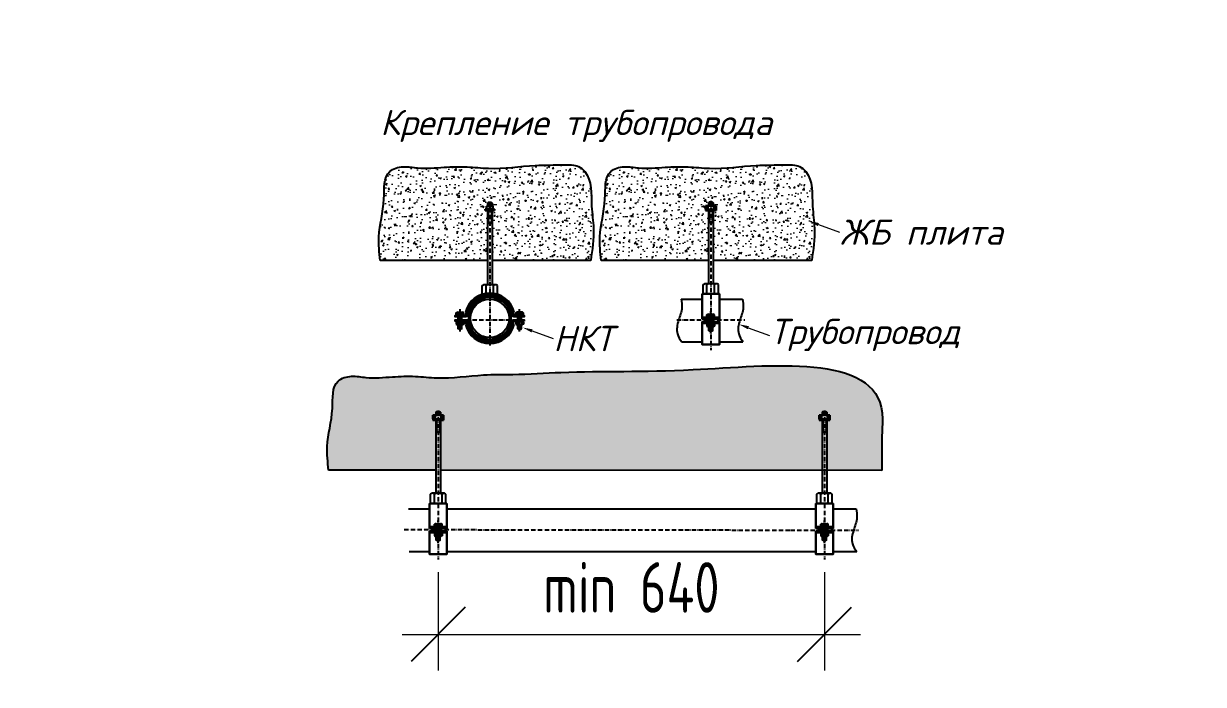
# Model space of a CAD drawing. Header units: millimetres. Extents: x -26895 to 107134, y 1241 to 21401.
# Drawn here: x 70595 to 73860, y 4230 to 6059 of the extents above; entities that cross this region are included whole.
import ezdxf
from ezdxf import colors
from ezdxf.entities.mleader import LeaderData, LeaderLine
from ezdxf.math import Vec2, Vec3

# ---------------------------------------------------------------- set-up
doc = ezdxf.new("R2010")
doc.units = ezdxf.units.MM
for name, pattern in [('ACAD_ISO10W100', [18.5, 12, -3, 0.5, -3]), ('CENTER', [50.8, 31.75, -6.35, 6.35, -6.35]), ('CONTINUA', [0]), ('DASHED', [7, 5, -2, 0])]:
    doc.linetypes.add(name, pattern=pattern)
doc.layers.add('4.4.4._Сэндвич', color=252, linetype='Continuous', lineweight=53)
doc.layers.add('RC-Выноски', color=7, linetype='Continuous', lineweight=0)
for name, color, linetype in [('BORU', 9, 'Continuous'), ('SM_kelepçe', 2, 'Continuous'), ('АГПТ', 7, 'Continuous'), ('ось', 8, 'ACAD_ISO10W100')]:
    doc.layers.add(name, color=color, linetype=linetype)
doc.styles.add('RubezhCAD', font='arial.ttf', dxfattribs={"width": 0.8})
doc.styles.add('simplex', font='simplex.shx', dxfattribs={"width": 0.7})
doc.styles.get("Standard").update_dxf_attribs({"font": 'arial.ttf'})
doc.styles.add('Архитектурный', font='isocpeui.ttf')
doc.dimstyles.new('krilca', dxfattribs={"dimscale": 0, "dimtxt": 180, "dimasz": 150, "dimexe": 100, "dimexo": 50, "dimgap": 60, "dimtad": 1, "dimdec": 0, "dimdsep": 46, "dimtxsty": 'simplex', "dimblk": 'OBLIQUE', "dimcen": 0, "dimdle": 100, "dimclrd": 256, "dimclre": 256, "dimclrt": 256, "dimaunit": 1, "dimadec": 0, "dimazin": 0, "dimtfac": 1, "dimtdec": 0, "dimtmove": 1, "dimatfit": 3, "dimldrblk": 'OPEN30', "dimfxl": 100, "dimlwd": -1, "dimlwe": -1, "dimarcsym": 0})

# ---------------------------------------------------------------- blocks, each defined once
blk = doc.blocks.new('НКТ')
at = {"layer": 'BORU'}
for radius in [533, 485]:
    blk.add_circle((5330585, 929070), radius, dxfattribs=at)
at = {"layer": 'SM_kelepçe', "color": 250, "linetype": 'ByBlock', "ltscale": 0.2}
for p, q in [((5330393, 929895), (5330429, 929916)), ((5330393, 929645), (5330393, 929895)), ((5330741, 929916), (5330429, 929916)), ((5330489, 929676), (5330489, 929895)), ((5330681, 929668), (5330681, 929895)), ((5330777, 929895), (5330741, 929916)), ((5330777, 929645), (5330777, 929895)), ((5329739, 929211), (5329757, 929221)), ((5329739, 929154), (5329739, 929211)), ((5329739, 929154), (5329931, 929154)), ((5329757, 929221), (5329913, 929221)), ((5329787, 929154), (5329787, 929211)), ((5329883, 929155), (5329883, 929211)), ((5329931, 929211), (5329913, 929221)), ((5329931, 929154), (5329931, 929211)), ((5329998, 929219), (5329969, 929226)), ((5330062, 929202), (5330033, 929210)), ((5331109, 929202), (5331138, 929210)), ((5331173, 929219), (5331202, 929226)), ((5331239, 929211), (5331257, 929221)), ((5331239, 929154), (5331239, 929211)), ((5331431, 929154), (5331239, 929154)), ((5331413, 929221), (5331257, 929221)), ((5331287, 929155), (5331287, 929211)), ((5331383, 929154), (5331383, 929211)), ((5331431, 929211), (5331413, 929221)), ((5331431, 929154), (5331431, 929211)), ((5329739, 928976), (5329757, 928986)), ((5329739, 928976), (5329739, 928920)), ((5329739, 928920), (5329757, 928909)), ((5329913, 928986), (5329757, 928986)), ((5329913, 928909), (5329757, 928909)), ((5329787, 929034), (5329787, 929106)), ((5329787, 928976), (5329787, 928920)), ((5329787, 928806), (5329787, 928909)), ((5329799, 929034), (5329799, 929106)), ((5329799, 928794), (5329799, 928909)), ((5329871, 929034), (5329871, 929106)), ((5329871, 928794), (5329871, 928909)), ((5329883, 929034), (5329883, 929106)), ((5329883, 928976), (5329883, 928920)), ((5329883, 928806), (5329883, 928909)), ((5329931, 928976), (5329913, 928986)), ((5329931, 928920), (5329913, 928909)), ((5329931, 928976), (5329931, 928920)), ((5329998, 928922), (5329969, 928914)), ((5330062, 928938), (5330033, 928930)), ((5331109, 928938), (5331138, 928930)), ((5331173, 928922), (5331202, 928914)), ((5331239, 928976), (5331257, 928986)), ((5331239, 928976), (5331239, 928920)), ((5331239, 928920), (5331257, 928909)), ((5331257, 928986), (5331413, 928986)), ((5331257, 928909), (5331413, 928909)), ((5331287, 929034), (5331287, 929106)), ((5331287, 928976), (5331287, 928920)), ((5331287, 928806), (5331287, 928909)), ((5331299, 929034), (5331299, 929106)), ((5331299, 928794), (5331299, 928909)), ((5331371, 929034), (5331371, 929106)), ((5331371, 928794), (5331371, 928909)), ((5331383, 929034), (5331383, 929106)), ((5331383, 928976), (5331383, 928920)), ((5331383, 928806), (5331383, 928909)), ((5331431, 928976), (5331413, 928986)), ((5331431, 928920), (5331413, 928909)), ((5331431, 928976), (5331431, 928920)), ((5329799, 928794), (5329787, 928806)), ((5329871, 928794), (5329799, 928794)), ((5329883, 928806), (5329871, 928794)), ((5331287, 928806), (5331299, 928794)), ((5331299, 928794), (5331371, 928794)), ((5331371, 928794), (5331383, 928806))]:
    blk.add_line(p, q, dxfattribs=at)
at = {"layer": 'SM_kelepçe', "color": 250, "linetype": 'CENTER', "ltscale": 0.2}
for p, q in [((5329835, 928735), (5329835, 929302)), ((5331335, 928735), (5331335, 929302))]:
    blk.add_line(p, q, dxfattribs=at)
at = {"layer": 'SM_kelepçe', "color": 250, "linetype": 'ByBlock', "ltscale": 0.2}
blk.add_lwpolyline([(5331192, 929142), (5331455, 929142), (5331455, 929106), (5331192, 929106, -0.377259), (5331151, 929143, 0.879723), (5330020, 929143, -0.377259), (5329978, 929106), (5329715, 929106), (5329715, 929142), (5329978, 929142, 0.377259), (5329984, 929147, -0.879723), (5331186, 929147, 0.377259)], format="xyb", close=True, dxfattribs=at)
for points in [[(5329733, 929154), (5329937, 929154), (5329937, 929142), (5329733, 929142)], [(5331437, 929154), (5331233, 929154), (5331233, 929142), (5331437, 929142)], [(5329733, 928998), (5329937, 928998), (5329937, 928986), (5329733, 928986)], [(5331437, 928998), (5331233, 928998), (5331233, 928986), (5331437, 928986)]]:
    blk.add_lwpolyline(points, close=True, dxfattribs=at)
blk.add_lwpolyline([(5331455, 928998), (5331192, 928998, 0.377259), (5331186, 928993, -0.879724), (5329984, 928993, 0.377259), (5329978, 928998), (5329715, 928998), (5329715, 929034), (5329978, 929034, -0.377259), (5330020, 928997, 0.879724), (5331151, 928997, -0.377259), (5331192, 929034), (5331455, 929034), (5331455, 928998)], format="xyb", dxfattribs=at)
for centre, radius, start, end in [((5330429, 929819), 97, 51.7868, 90), ((5330585, 929684), 232, 65.5673, 114.4327), ((5330741, 929819), 97, 90, 128.2132), ((5330585, 929070), 636, 14.1825, 165.8174), ((5330585, 929070), 540, 14.1825, 165.8175), ((5329757, 929173), 48.5, 51.7868, 90), ((5329835, 929105), 116, 65.5673, 114.4327), ((5329913, 929173), 48.5, 90, 128.2132), ((5331257, 929173), 48.5, 51.7868, 90), ((5331335, 929105), 116, 65.5673, 114.4327), ((5331413, 929173), 48.5, 90, 128.2132), ((5329757, 928938), 48.5, 51.7868, 90), ((5329757, 928958), 48.5, 270, 308.2132), ((5329835, 928870), 116, 65.5673, 114.4327), ((5329835, 929025), 116, 245.5673, 294.4327), ((5329913, 928938), 48.5, 90, 128.2132), ((5329913, 928958), 48.5, 231.7868, 270), ((5330585, 929070), 636, 194.1825, 345.8175), ((5330585, 929070), 540, 194.1825, 345.8175), ((5331257, 928938), 48.5, 51.7868, 90), ((5331257, 928958), 48.5, 270, 308.2132), ((5331335, 928870), 116, 65.5673, 114.4327), ((5331335, 929025), 116, 245.5673, 294.4327), ((5331413, 928938), 48.5, 90, 128.2132), ((5331413, 928958), 48.5, 231.7868, 270)]:
    blk.add_arc(centre, radius, start, end, dxfattribs=at)
blk = doc.blocks.new('_OBLIQUE')
at = {"color": 0, "linetype": 'ByBlock'}
blk.add_line((-0.5, -0.5), (0.5, 0.5), dxfattribs=at)
blk = doc.blocks.new('*D59')
at = {"layer": 'Defpoints', "color": 0, "linetype": 'Continuous', "transparency": 16777216}
for p in [(71742.5, 4590.5), (72811.4, 4590.5), (72811.4, 4368.5)]:
    blk.add_point(p, dxfattribs=at)
at = {"layer": 'АГПТ', "color": 42, "linetype": 'Continuous', "lineweight": 5, "transparency": 16777216}
for p, q in [((71742.5, 4540.5), (71742.5, 4268.5)), ((72811.4, 4540.5), (72811.4, 4268.5)), ((71642.5, 4368.5), (72911.4, 4368.5))]:
    blk.add_line(p, q, dxfattribs=at)
at = {"layer": 'АГПТ', "color": 42, "linetype": 'Continuous', "lineweight": 5, "transparency": 16777216, "xscale": 150, "yscale": 150, "zscale": 150, "rotation": 180}
blk.add_blockref('_OBLIQUE', (71742.5, 4368.5), dxfattribs=at)
at = {"layer": 'АГПТ', "color": 42, "linetype": 'Continuous', "lineweight": 5, "transparency": 16777216, "xscale": 150, "yscale": 150, "zscale": 150}
blk.add_blockref('_OBLIQUE', (72811.4, 4368.5), dxfattribs=at)
at = {"layer": 'АГПТ', "color": 42, "linetype": 'Continuous', "lineweight": 5, "transparency": 16777216, "insert": (72277, 4498.5), "char_height": 180, "attachment_point": 5, "style": 'simplex'}
blk.add_mtext('{\\H0.77778x;min 640}', dxfattribs=at)
blk = doc.blocks.new('_Open30')
at = {"color": 0, "linetype": 'ByBlock', "lineweight": -2}
for p, q in [((-1, 0.268), (0, 0)), ((0, 0), (-1, -0.268)), ((0, 0), (-1, 0))]:
    blk.add_line(p, q, dxfattribs=at)
blk = doc.blocks.new('монтBTH')
at = {"layer": 'RC-Выноски'}
ml = blk.add_multileader_mtext('Standard', dxfattribs=at)
ml.set_content('плита перекрытия', color=256, style='RubezhCAD')
ml.set_leader_properties()
ml.build(insert=Vec2(0, 0))
ml.multileader.update_dxf_attribs({"text_left_attachment_type": 2, "dogleg_length": 2, "arrow_head_size": 400, "scale": 100})
ctx = ml.context
ctx.base_point, ctx.scale, ctx.char_height, ctx.arrow_head_size, ctx.landing_gap_size, ctx.plane_origin = Vec3(4840785.4, -930814.6), 100, 250, 400, 100, Vec3(4361988.6, -1118801.8)
ctx.left_attachment, ctx.text_align_type = 2, 1
notes = []
notes.append((ctx, [(1, (1, 1, 0), (4843510.6, -930814.6), (-1, 0), 200, [(0, [(4843857.1, -932125.8)], 0, [])])]))
ctx.mtext.insert, ctx.mtext.width, ctx.mtext.alignment, ctx.mtext.flow_direction = Vec3(4842048, -930654.9), 2861.911, 2, 5
ml = blk.add_multileader_mtext('Standard', dxfattribs=at)
ml.set_content('труба гофрированная', color=256, style='RubezhCAD')
ml.set_leader_properties()
ml.build(insert=Vec2(0, 0))
ml.multileader.update_dxf_attribs({"text_left_attachment_type": 2, "dogleg_length": 2, "arrow_head_size": 400, "scale": 100})
ctx = ml.context
ctx.base_point, ctx.scale, ctx.char_height, ctx.arrow_head_size, ctx.landing_gap_size, ctx.plane_origin = Vec3(4840290, -934408.9), 100, 250, 400, 100, Vec3(4361988.6, -1122393.1)
ctx.left_attachment, ctx.text_align_type = 2, 1
notes.append((ctx, [(1, (1, 1, 0), (4843510.6, -934405.9), (-1, 0), 200, [(0, [(4843857.1, -933478.1)], 0, [])])]))
ctx.mtext.insert, ctx.mtext.width, ctx.mtext.alignment, ctx.mtext.flow_direction = Vec3(4841800.3, -934244.1), 2861.911, 2, 5
ml = blk.add_multileader_mtext('Standard', dxfattribs=at)
ml.set_content('скоба крепежная', color=256, style='RubezhCAD')
ml.set_leader_properties()
ml.build(insert=Vec2(0, 0))
ml.multileader.update_dxf_attribs({"text_left_attachment_type": 2, "dogleg_length": 2, "arrow_head_size": 400, "scale": 100})
ctx = ml.context
ctx.base_point, ctx.scale, ctx.char_height, ctx.arrow_head_size, ctx.landing_gap_size, ctx.plane_origin = Vec3(4840942.4, -935133.7), 100, 250, 400, 100, Vec3(4361988.6, -1123117.9)
ctx.left_attachment, ctx.text_align_type = 2, 1
notes.append((ctx, [(1, (1, 1, 0), (4843510.6, -935130.7), (-1, 0), 200, [(0, [(4844253, -933754.3)], 0, [])])]))
ctx.mtext.insert, ctx.mtext.width, ctx.mtext.alignment, ctx.mtext.flow_direction = Vec3(4842126.5, -934971), 2861.911, 2, 5
ml = blk.add_multileader_mtext('Standard', dxfattribs=at)
ml.set_content('Извещатель пожарный дымовой', color=256, style='RubezhCAD')
ml.set_leader_properties()
ml.build(insert=Vec2(0, 0))
ml.multileader.update_dxf_attribs({"text_left_attachment_type": 2, "dogleg_length": 2, "arrow_head_size": 400, "scale": 100})
ctx = ml.context
ctx.base_point, ctx.scale, ctx.char_height, ctx.arrow_head_size, ctx.landing_gap_size, ctx.plane_origin = Vec3(4844143.5, -935339.1), 100, 250, 400, 100, Vec3(4365548.8, -1123117.9)
ctx.left_attachment, ctx.text_align_type = 2, 1
notes.append((ctx, [(1, (1, 1, 0), (4847070.8, -935130.7), (-1, 0), 200, [(0, [(4846625.7, -933852.6)], 0, [])])]))
ctx.mtext.insert, ctx.mtext.width, ctx.mtext.alignment, ctx.mtext.flow_direction = Vec3(4845507.1, -934971), 2861.911, 2, 5
for ctx, leaders in notes:
    for number, flags, end, landing, length, lines in leaders:
        leader = LeaderData()
        leader.index, (leader.has_last_leader_line, leader.has_dogleg_vector, leader.attachment_direction) = number, flags
        leader.last_leader_point, leader.dogleg_vector, leader.dogleg_length = Vec3(end), Vec3(landing), length
        for number, points, colour, breaks in lines:
            line = LeaderLine()
            line.index, line.vertices, line.color, line.breaks = number, Vec3.list(points), colors.encode_raw_color(colour), breaks
            leader.lines.append(line)
        ctx.leaders.append(leader)

msp = doc.modelspace()

# ---------------------------------------------------------------- hatches: boundary and pattern name
at = {"layer": 'АГПТ', "linetype": 'ByBlock', "lineweight": 5, "true_color": 0x636466}
h = msp.add_hatch(dxfattribs=at)
h.set_pattern_fill('AR-CONC', color=251, scale=6.5856)
h.set_pattern_definition([(50, (-212025.155, -52340.316), (47.2358866, -4.1326046), [4.9392, -54.3312]), (355, (-212025.155, -52340.316), (-9.137608, 49.536365), [3.95136, -43.46496]), (100.451444, (-212021.22, -52340.66), (38.0982786, 45.40376), [4.197674, -46.174415]), (46.1842, (-212025.155, -52327.145), (70.284245, -10.900438), [7.4088, -81.4968]), (96.635635, (-212019.3, -52328.05), (61.553097, 64.151555), [6.296515, -69.261661]), (351.184164, (-212025.155, -52327.145), (61.553097, 64.151555), [5.92704, -65.19744]), (21, (-212018.57, -52330.438), (39.309911, -26.5148697), [4.9392, -54.3312]), (326, (-212018.57, -52330.44), (16.0237745, 47.755481), [3.95136, -43.46496]), (71.451445, (-212015.293, -52332.647), (55.333685, 21.2406116), [4.197674, -46.174415]), (37.5, (-212025.155, -52340.316), (0.8007994, 21.9230576), [0, -42.938112, 0, -44.12352, 0, -43.6296]), (7.5, (-212025.155, -52340.316), (17.3247075, 25.9743777), [0, -25.156992, 0, -41.950272, 0, -16.62864]), (327.5, (-212039.84, -52340.316), (35.1554104, -1.4853736), [0, -16.464, 0, -51.36768, 0, -68.16096]), (317.5, (-212046.426, -52340.316), (38.4063084, 6.5925137), [0, -21.4032, 0, -34.113408, 0, -48.40416])])
edge = h.paths.add_edge_path()
edge.add_spline(control_points=[(72164.7, 5403.4), (72168.9, 5433.2), (72176.2, 5483.6), (72163.2, 5564.2), (72169.6, 5633.1), (72126.7, 5669.6), (72076.8, 5667.3), (71995.4, 5668.9), (71905, 5653.9), (71821.1, 5664.3), (71755.7, 5661.9), (71696.2, 5656.1), (71646.8, 5666.5), (71589.1, 5649.7), (71598.3, 5559), (71573.8, 5483.3), (71579.8, 5425.5), (71582.1, 5403.4)], knot_values=[0, 0, 0, 0, 813.20614, 1373.258786, 2267.598019, 2471.230575, 2825.518475, 3562.642134, 4740.096528, 5283.9821, 5863.401899, 6530.876351, 6895.046853, 7253.742669, 7962.297044, 8925.692749, 9523.839722, 9523.839722, 9523.839722, 9523.839722], degree=3, periodic=0)
edge.add_line((71582.1, 5403.4), (71878.8, 5403.4))
edge.add_line((71878.8, 5403.4), (71878.8, 5541.7))
edge.add_line((71878.8, 5541.7), (71872.6, 5541.7))
edge.add_line((71872.6, 5541.7), (71872.6, 5545.7))
edge.add_line((71872.6, 5545.7), (71876.6, 5545.7))
edge.add_line((71876.6, 5545.7), (71876.6, 5553.7))
edge.add_line((71876.6, 5553.7), (71878.8, 5553.7))
edge.add_line((71878.8, 5553.7), (71878.8, 5561.9))
edge.add_line((71878.8, 5561.9), (71880.5, 5563.6))
edge.add_line((71880.5, 5563.6), (71890.3, 5563.6))
edge.add_line((71890.3, 5563.6), (71892, 5561.9))
edge.add_line((71892, 5561.9), (71892, 5553.7))
edge.add_line((71892, 5553.7), (71894.2, 5553.7))
edge.add_line((71894.2, 5553.7), (71894.2, 5545.7))
edge.add_line((71894.2, 5545.7), (71898.2, 5545.7))
edge.add_line((71898.2, 5545.7), (71898.2, 5541.7))
edge.add_line((71898.2, 5541.7), (71892, 5541.7))
edge.add_line((71892, 5541.7), (71892, 5403.4))
edge.add_line((71892, 5403.4), (72164.7, 5403.4))
h = msp.add_hatch(dxfattribs=at)
h.set_pattern_fill('AR-CONC', color=251, scale=6.5856)
h.set_pattern_definition([(50, (-211413.683, -52340.316), (47.2358866, -4.1326046), [4.9392, -54.3312]), (355, (-211413.683, -52340.316), (-9.137608, 49.536365), [3.95136, -43.46496]), (100.451444, (-211409.747, -52340.66), (38.0982786, 45.40376), [4.197674, -46.174415]), (46.1842, (-211413.68, -52327.145), (70.284245, -10.900438), [7.4088, -81.4968]), (96.635635, (-211407.826, -52328.05), (61.553097, 64.151555), [6.296515, -69.261661]), (351.184164, (-211413.68, -52327.145), (61.553097, 64.151555), [5.92704, -65.19744]), (21, (-211407.097, -52330.438), (39.309911, -26.5148697), [4.9392, -54.3312]), (326, (-211407.097, -52330.44), (16.0237745, 47.755481), [3.95136, -43.46496]), (71.451445, (-211403.82, -52332.647), (55.333685, 21.2406116), [4.197674, -46.174415]), (37.5, (-211413.683, -52340.316), (0.8007994, 21.9230576), [0, -42.938112, 0, -44.12352, 0, -43.6296]), (7.5, (-211413.683, -52340.316), (17.3247075, 25.9743777), [0, -25.156992, 0, -41.950272, 0, -16.62864]), (327.5, (-211428.369, -52340.316), (35.1554104, -1.4853736), [0, -16.464, 0, -51.36768, 0, -68.16096]), (317.5, (-211434.954, -52340.316), (38.4063084, 6.5925137), [0, -21.4032, 0, -34.113408, 0, -48.40416])])
edge = h.paths.add_edge_path()
edge.add_line((72488.1, 5553.7), (72490.3, 5553.7))
edge.add_line((72490.3, 5553.7), (72490.3, 5561.9))
edge.add_line((72490.3, 5561.9), (72491.9, 5563.6))
edge.add_line((72491.9, 5563.6), (72501.8, 5563.6))
edge.add_line((72501.8, 5563.6), (72503.5, 5561.9))
edge.add_line((72503.5, 5561.9), (72503.5, 5553.7))
edge.add_line((72503.5, 5553.7), (72505.7, 5553.7))
edge.add_line((72505.7, 5553.7), (72505.7, 5545.7))
edge.add_line((72505.7, 5545.7), (72509.7, 5545.7))
edge.add_line((72509.7, 5545.7), (72509.7, 5541.7))
edge.add_line((72509.7, 5541.7), (72503.5, 5541.7))
edge.add_line((72503.5, 5541.7), (72503.5, 5403.4))
edge.add_line((72503.5, 5403.4), (72776.1, 5403.4))
edge.add_spline(control_points=[(72776.1, 5403.4), (72780.4, 5433.2), (72787.6, 5483.6), (72774.6, 5564.2), (72781, 5633.1), (72738.2, 5669.6), (72688.3, 5667.3), (72606.9, 5668.9), (72516.5, 5653.9), (72432.6, 5664.3), (72367.2, 5661.9), (72307.6, 5656.1), (72258.3, 5666.5), (72200.6, 5649.7), (72209.8, 5559), (72185.3, 5483.3), (72191.3, 5425.5), (72193.5, 5403.4)], knot_values=[0, 0, 0, 0, 1355.343567, 2288.764643, 3779.330031, 4118.717625, 4709.197459, 5937.73689, 7900.16088, 8806.636833, 9772.336498, 10884.793919, 11491.744755, 12089.571115, 13270.495074, 14876.154581, 15873.066204, 15873.066204, 15873.066204, 15873.066204], degree=3, periodic=0)
edge.add_line((72193.5, 5403.4), (72490.3, 5403.4))
edge.add_line((72490.3, 5403.4), (72490.3, 5541.7))
edge.add_line((72490.3, 5541.7), (72484.1, 5541.7))
edge.add_line((72484.1, 5541.7), (72484.1, 5545.7))
edge.add_line((72484.1, 5545.7), (72488.1, 5545.7))
edge.add_line((72488.1, 5545.7), (72488.1, 5553.7))
at = {"layer": 'АГПТ', "linetype": 'Continuous', "lineweight": 5}
h = msp.add_hatch(dxfattribs=at)
h.set_pattern_fill('AR-CONC', color=252, scale=6.5856)
h.set_pattern_definition([(50, (-511838.73, -97317.146), (47.2358866, -4.1326046), [4.9392, -54.3312]), (355, (-511838.73, -97317.146), (-9.137608, 49.536365), [3.95136, -43.46496]), (100.4514445, (-511834.793, -97317.49), (38.0982786, 45.40376), [4.197674, -46.174415]), (46.1842, (-511838.73, -97303.975), (70.284245, -10.900438), [7.4088, -81.4968]), (96.635635, (-511832.87, -97304.88), (61.553097, 64.1515546), [6.296515, -69.261661]), (351.184164, (-511838.73, -97303.975), (61.553097, 64.1515545), [5.92704, -65.19744]), (21, (-511832.144, -97307.268), (39.3099108, -26.5148697), [4.9392, -54.3312]), (326, (-511832.144, -97307.27), (16.0237745, 47.7554814), [3.95136, -43.46496]), (71.451445, (-511828.87, -97309.477), (55.333685, 21.2406116), [4.197674, -46.174415]), (37.5, (-511838.73, -97317.146), (0.80079943, 21.92305764), [0, -42.938112, 0, -44.12352, 0, -43.6296]), (7.5, (-511838.73, -97317.146), (17.3247075, 25.9743777), [0, -25.156992, 0, -41.950272, 0, -16.62864]), (327.5, (-511853.415, -97317.146), (35.15541036, -1.48537363), [0, -16.464, 0, -51.36768, 0, -68.16096]), (317.5, (-511860, -97317.146), (38.4063084, 6.5925137), [0, -21.4032, 0, -34.113408, 0, -48.40416])])
edge = h.paths.add_edge_path()
edge.add_line((72804.8, 4960.3), (72796.6, 4960.3))
edge.add_line((72796.6, 4960.3), (72796.6, 4963.7))
edge.add_line((72796.6, 4963.7), (72796.6, 4973.6))
edge.add_line((72796.6, 4973.6), (72804.8, 4973.6))
edge.add_line((72804.8, 4973.6), (72804.8, 4983.5))
edge.add_line((72804.8, 4983.5), (72818, 4983.5))
edge.add_line((72818, 4983.5), (72818, 4973.6))
edge.add_line((72818, 4973.6), (72826.2, 4973.6))
edge.add_line((72826.2, 4973.6), (72826.2, 4963.7))
edge.add_line((72826.2, 4963.7), (72826.2, 4960.3))
edge.add_line((72826.2, 4960.3), (72818, 4960.3))
edge.add_line((72818, 4960.3), (72818, 4822.1))
edge.add_line((72818, 4822.1), (72969.8, 4822))
edge.add_spline(control_points=[(72969.8, 4822), (72969.7, 4857.5), (72969.5, 4910.2), (72982.8, 5152.2), (72456.5, 5087.3), (72163.2, 5100.2), (71966.2, 5087.2), (71852.1, 5088.7), (71762.2, 5073.9), (71678.3, 5084.3), (71612.9, 5081.9), (71553.3, 5076.1), (71504, 5086.5), (71446.3, 5069.7), (71455.4, 4979), (71431, 4903.3), (71436.9, 4845.5), (71439.2, 4823.4)], knot_values=[0, 0, 0, 0, 982.76219, 1458.328426, 6344.319842, 9678.178785, 10893.162643, 11630.286302, 12807.740696, 13351.626268, 13931.046067, 14598.520519, 14962.691021, 15321.386837, 16029.941212, 16993.336917, 17591.48389, 17591.48389, 17591.48389, 17591.48389], degree=3, periodic=0)
edge.add_line((71439.2, 4823.4), (71736, 4823.4))
edge.add_line((71736, 4823.4), (71736, 4961.7))
edge.add_line((71736, 4961.7), (71727.7, 4961.7))
edge.add_line((71727.7, 4961.7), (71727.7, 4965.1))
edge.add_line((71727.7, 4965.1), (71727.7, 4975))
edge.add_line((71727.7, 4975), (71736, 4975))
edge.add_line((71736, 4975), (71736, 4984.9))
edge.add_line((71736, 4984.9), (71749.1, 4984.9))
edge.add_line((71749.1, 4984.9), (71749.1, 4975))
edge.add_line((71749.1, 4975), (71757.4, 4975))
edge.add_line((71757.4, 4975), (71757.4, 4965.1))
edge.add_line((71757.4, 4965.1), (71757.4, 4961.7))
edge.add_line((71757.4, 4961.7), (71749.1, 4961.7))
edge.add_line((71749.1, 4961.7), (71749.1, 4823.4))
edge.add_line((71749.1, 4823.4), (72804.8, 4822.2))
edge.add_line((72804.8, 4822.2), (72804.8, 4960.3))

# ---------------------------------------------------------------- linework, layer by layer
at = {"lineweight": 30}
for p, q in [((71894.2, 5553.7), (71876.6, 5553.7)), ((71876.6, 5553.7), (71876.6, 5545.7)), ((71885.4, 5553.7), (71885.4, 5545.7)), ((71894.2, 5553.7), (71894.2, 5545.7)), ((72482.1, 5555), (72511.7, 5555)), ((72482.1, 5545.1), (72482.1, 5555)), ((72488.7, 5545.1), (72488.7, 5555)), ((72505.1, 5545.1), (72505.1, 5555)), ((72511.7, 5545.1), (72511.7, 5555)), ((71898.2, 5545.7), (71872.6, 5545.7)), ((71872.6, 5545.7), (71872.6, 5541.7)), ((71898.2, 5545.7), (71898.2, 5541.7)), ((71727.7, 4975), (71757.4, 4975)), ((71727.7, 4965.1), (71727.7, 4975)), ((71734.3, 4965.1), (71734.3, 4975)), ((71750.8, 4965.1), (71750.8, 4975)), ((71757.4, 4965.1), (71757.4, 4975)), ((72796.6, 4975), (72826.2, 4975)), ((72796.6, 4965.1), (72796.6, 4975)), ((72803.2, 4965.1), (72803.2, 4975)), ((72819.7, 4965.1), (72819.7, 4975)), ((72826.2, 4965.1), (72826.2, 4975))]:
    msp.add_line(p, q, dxfattribs=at)
for p, q in [((71880.5, 5563.6), (71878.8, 5561.9)), ((71878.8, 5561.9), (71878.8, 5553.7)), ((71892, 5561.9), (71878.8, 5561.9)), ((71890.3, 5563.6), (71880.5, 5563.6)), ((71880.5, 5561.9), (71880.5, 5553.7)), ((71890.3, 5563.6), (71892, 5561.9)), ((71890.3, 5561.9), (71890.3, 5553.7)), ((71892, 5561.9), (71892, 5553.7)), ((72491.9, 5564.9), (72490.3, 5563.2)), ((72490.3, 5563.2), (72490.3, 5555)), ((72503.5, 5563.2), (72490.3, 5563.2)), ((72501.8, 5564.9), (72491.9, 5564.9)), ((72491.9, 5563.2), (72491.9, 5555)), ((72501.8, 5564.9), (72503.5, 5563.2)), ((72501.8, 5563.2), (72501.8, 5555)), ((72503.5, 5563.2), (72503.5, 5555)), ((71872.6, 5541.7), (71898.2, 5541.7)), ((71878.8, 5541.7), (71878.8, 5403.4)), ((71880.5, 5541.7), (71880.5, 5505.9)), ((71890.3, 5541.7), (71890.3, 5505.9)), ((71892, 5541.7), (71892, 5403.4)), ((72482.1, 5545.1), (72511.7, 5545.1)), ((72482.1, 5545.1), (72482.1, 5541.7)), ((72482.1, 5541.7), (72511.7, 5541.7)), ((72490.3, 5541.7), (72490.3, 5390.2)), ((72491.9, 5541.7), (72491.9, 5507.3)), ((72501.8, 5541.7), (72501.8, 5507.3)), ((72503.5, 5541.7), (72503.5, 5390.2)), ((72511.7, 5545.1), (72511.7, 5541.7)), ((71892, 5505.9), (71878.8, 5505.9)), ((72503.5, 5507.3), (72490.3, 5507.3)), ((71878.8, 5403.4), (71582.1, 5403.4)), ((71878.8, 5403.4), (71878.8, 5336.4)), ((71892, 5403.4), (71892, 5336.4)), ((72164.7, 5403.4), (71892, 5403.4)), ((72490.3, 5403.4), (72193.5, 5403.4)), ((72490.3, 5390.2), (72490.3, 5339.2)), ((72776.1, 5403.4), (72503.5, 5403.4)), ((72503.5, 5390.2), (72503.5, 5339.2)), ((72414.9, 5296.4), (72473, 5296.4)), ((72520.7, 5296.4), (72584.4, 5296.4)), ((72416.4, 5177.9), (72473, 5177.9)), ((72520.7, 5177.9), (72585.9, 5177.9)), ((71727.7, 4965.1), (71757.4, 4965.1)), ((71727.7, 4965.1), (71727.7, 4961.7)), ((71737.6, 4984.9), (71736, 4983.2)), ((71736, 4983.2), (71736, 4975)), ((71749.1, 4983.2), (71736, 4983.2)), ((71747.5, 4984.9), (71737.6, 4984.9)), ((71737.6, 4983.2), (71737.6, 4975)), ((71747.5, 4984.9), (71749.1, 4983.2)), ((71747.5, 4983.2), (71747.5, 4975)), ((71749.1, 4983.2), (71749.1, 4975)), ((71757.4, 4965.1), (71757.4, 4961.7)), ((72796.6, 4965.1), (72826.2, 4965.1)), ((72796.6, 4965.1), (72796.6, 4961.7)), ((72806.5, 4984.9), (72804.8, 4983.2)), ((72804.8, 4983.2), (72804.8, 4975)), ((72818, 4983.2), (72804.8, 4983.2)), ((72816.4, 4984.9), (72806.5, 4984.9)), ((72806.5, 4983.2), (72806.5, 4975)), ((72816.4, 4984.9), (72818, 4983.2)), ((72816.4, 4983.2), (72816.4, 4975)), ((72818, 4983.2), (72818, 4975)), ((72826.2, 4965.1), (72826.2, 4961.7)), ((71727.7, 4961.7), (71757.4, 4961.7)), ((71736, 4961.7), (71736, 4810.2)), ((71737.6, 4961.7), (71737.6, 4927.2)), ((71747.5, 4961.7), (71747.5, 4927.2)), ((71749.1, 4961.7), (71749.1, 4810.2)), ((72796.6, 4961.7), (72826.2, 4961.7)), ((72804.8, 4961.7), (72804.8, 4810.2)), ((72806.5, 4961.7), (72806.5, 4927.2)), ((72816.4, 4961.7), (72816.4, 4927.2)), ((72818, 4961.7), (72818, 4810.2)), ((71749.1, 4927.2), (71736, 4927.2)), ((72818, 4927.2), (72804.8, 4927.2)), ((71736, 4823.4), (71439.2, 4823.4)), ((71736, 4810.2), (71736, 4787.5)), ((71736, 4810.2), (71736, 4759.2)), ((72969.8, 4822), (71749.1, 4823.4)), ((71749.1, 4810.2), (71749.1, 4787.5)), ((71749.1, 4810.2), (71749.1, 4759.2)), ((72804.8, 4810.2), (72804.8, 4787.5)), ((72804.8, 4810.2), (72804.8, 4759.2)), ((72818, 4810.2), (72818, 4787.5)), ((72818, 4810.2), (72818, 4759.2)), ((71660.6, 4716.4), (71718.7, 4716.4)), ((71766.4, 4716.4), (72729.5, 4716.4)), ((72729.5, 4716.4), (72787.5, 4716.4)), ((72835.3, 4716.4), (72899, 4716.4)), ((71662.1, 4597.8), (71718.7, 4597.8)), ((71766.4, 4597.8), (72730.9, 4597.8)), ((72730.9, 4597.8), (72787.5, 4597.8)), ((72835.3, 4597.8), (72900.5, 4597.8))]:
    msp.add_line(p, q)
msp.add_arc((71883.9, 5238.8), 57.6, 103.3424, 76.6576)
for points, knots in [([(71582.1, 5403.4), (71579.8, 5425.5), (71573.8, 5483.3), (71598.3, 5559), (71589.1, 5649.7), (71646.8, 5666.5), (71696.2, 5656.1), (71755.7, 5661.9), (71821.1, 5664.3), (71905, 5653.9), (71995.4, 5668.9), (72076.8, 5667.3), (72126.7, 5669.6), (72169.6, 5633.1), (72163.2, 5564.2), (72176.2, 5483.6), (72168.9, 5433.2), (72164.7, 5403.4)], [0, 0, 0, 0, 65.652612, 171.394924, 249.165853, 288.536305, 328.50766, 401.769655, 465.366773, 525.063653, 654.301047, 735.20774, 774.09438, 796.445089, 894.607764, 956.079142, 1045.336648, 1045.336648, 1045.336648, 1045.336648]), ([(72193.5, 5403.4), (72191.3, 5425.5), (72185.3, 5483.3), (72209.8, 5559), (72200.6, 5649.7), (72258.3, 5666.5), (72307.6, 5656.1), (72367.2, 5661.9), (72432.6, 5664.3), (72516.5, 5653.9), (72606.9, 5668.9), (72688.3, 5667.3), (72738.2, 5669.6), (72781, 5633.1), (72774.6, 5564.2), (72787.6, 5483.6), (72780.4, 5433.2), (72776.1, 5403.4)], [0, 0, 0, 0, 65.652612, 171.394924, 249.165853, 288.536305, 328.50766, 401.769655, 465.366773, 525.063653, 654.301047, 735.20774, 774.09438, 796.445089, 894.607764, 956.079142, 1045.336648, 1045.336648, 1045.336648, 1045.336648]), ([(72414.9, 5296.4), (72416.2, 5288.5), (72419.4, 5268.5), (72406.3, 5238.3), (72399.5, 5203.3), (72411.6, 5185.1), (72416.4, 5177.9)], [0, 0, 0, 0, 23.453298, 59.513142, 97.376672, 122.884825, 122.884825, 122.884825, 122.884825]), ([(72584.4, 5296.4), (72585.7, 5288.5), (72588.9, 5268.5), (72575.9, 5238.3), (72569, 5203.3), (72581.1, 5185.1), (72585.9, 5177.9)], [0, 0, 0, 0, 23.453298, 59.513142, 97.376672, 122.884825, 122.884825, 122.884825, 122.884825]), ([(71439.2, 4823.4), (71436.9, 4845.5), (71431, 4903.3), (71455.4, 4979), (71446.3, 5069.7), (71504, 5086.5), (71553.3, 5076.1), (71612.9, 5081.9), (71678.3, 5084.3), (71762.2, 5073.9), (71852.1, 5088.7), (71966.2, 5087.2), (72163.2, 5100.2), (72456.5, 5087.3), (72982.8, 5152.2), (72969.5, 4910.2), (72969.7, 4857.5), (72969.8, 4822)], [0, 0, 0, 0, 65.652612, 171.394924, 249.165853, 288.536305, 328.50766, 401.769655, 465.366773, 525.063653, 654.301047, 735.20774, 868.564368, 1234.488726, 1770.775144, 1822.973294, 1930.841272, 1930.841272, 1930.841272, 1930.841272]), ([(72899, 4716.4), (72900.3, 4708), (72903.5, 4687.5), (72890.6, 4656.9), (72883.3, 4622.1), (72895.6, 4604.7), (72900.5, 4597.8)], [0, 0, 0, 0, 24.877154, 60.936998, 98.800528, 123.053831, 123.053831, 123.053831, 123.053831])]:
    msp.add_open_spline(points, degree=3, knots=knots)
at = {"layer": 'SM_kelepçe', "color": 250, "linetype": 'ByBlock', "ltscale": 0.2}
for p, q in [((72475.8, 5336.9), (72479.8, 5339.2)), ((72475.8, 5309.4), (72475.8, 5336.9)), ((72514, 5339.2), (72479.8, 5339.2)), ((72486.3, 5312.8), (72486.3, 5336.9)), ((72507.4, 5312), (72507.4, 5336.9)), ((72518, 5336.9), (72514, 5339.2)), ((72518, 5309.4), (72518, 5336.9)), ((72486.3, 5253.5), (72488.3, 5254.7)), ((72486.3, 5247.3), (72486.3, 5253.5)), ((72486.3, 5247.3), (72507.4, 5247.3)), ((72486.3, 5227.7), (72488.3, 5228.9)), ((72486.3, 5227.7), (72486.3, 5221.6)), ((72488.3, 5254.7), (72505.4, 5254.7)), ((72505.4, 5228.9), (72488.3, 5228.9)), ((72491.6, 5247.3), (72491.6, 5253.5)), ((72491.6, 5234.1), (72491.6, 5242)), ((72491.6, 5227.7), (72491.6, 5221.6)), ((72492.9, 5234.1), (72492.9, 5242)), ((72500.8, 5234.1), (72500.8, 5242)), ((72502.1, 5247.4), (72502.1, 5253.5)), ((72502.1, 5234.1), (72502.1, 5242)), ((72502.1, 5227.7), (72502.1, 5221.6)), ((72507.4, 5253.5), (72505.4, 5254.7)), ((72507.4, 5227.7), (72505.4, 5228.9)), ((72507.4, 5247.3), (72507.4, 5253.5)), ((72507.4, 5227.7), (72507.4, 5221.6)), ((72486.3, 5221.6), (72488.3, 5220.4)), ((72505.4, 5220.4), (72488.3, 5220.4)), ((72491.6, 5209.1), (72491.6, 5220.4)), ((72492.9, 5207.8), (72491.6, 5209.1)), ((72492.9, 5207.8), (72492.9, 5220.4)), ((72500.8, 5207.8), (72492.9, 5207.8)), ((72500.8, 5207.8), (72500.8, 5220.4)), ((72502.1, 5209.1), (72500.8, 5207.8)), ((72502.1, 5209.1), (72502.1, 5220.4)), ((72507.4, 5221.6), (72505.4, 5220.4)), ((71721.5, 4756.9), (71725.4, 4759.2)), ((71721.5, 4729.4), (71721.5, 4756.9)), ((71759.7, 4759.2), (71725.4, 4759.2)), ((71732, 4732.8), (71732, 4756.9)), ((71753.1, 4732), (71753.1, 4756.9)), ((71763.6, 4756.9), (71759.7, 4759.2)), ((71763.6, 4729.4), (71763.6, 4756.9)), ((72790.3, 4756.9), (72794.3, 4759.2)), ((72790.3, 4729.4), (72790.3, 4756.9)), ((72828.5, 4759.2), (72794.3, 4759.2)), ((72800.9, 4732.8), (72800.9, 4756.9)), ((72821.9, 4732), (72821.9, 4756.9)), ((72832.5, 4756.9), (72828.5, 4759.2)), ((72832.5, 4729.4), (72832.5, 4756.9)), ((71732, 4673.5), (71734, 4674.7)), ((71732, 4667.3), (71732, 4673.5)), ((71734, 4674.7), (71751.1, 4674.7)), ((71737.3, 4667.3), (71737.3, 4673.5)), ((71747.8, 4667.4), (71747.8, 4673.5)), ((71753.1, 4673.5), (71751.1, 4674.7)), ((71753.1, 4667.3), (71753.1, 4673.5)), ((72800.9, 4673.5), (72802.9, 4674.7)), ((72800.9, 4667.3), (72800.9, 4673.5)), ((72802.9, 4674.7), (72820, 4674.7)), ((72806.1, 4667.3), (72806.1, 4673.5)), ((72816.7, 4667.4), (72816.7, 4673.5)), ((72821.9, 4673.5), (72820, 4674.7)), ((72821.9, 4667.3), (72821.9, 4673.5)), ((71732, 4667.3), (71753.1, 4667.3)), ((71732, 4647.7), (71734, 4648.9)), ((71732, 4647.7), (71732, 4641.6)), ((71732, 4641.6), (71734, 4640.4)), ((71751.1, 4648.9), (71734, 4648.9)), ((71751.1, 4640.4), (71734, 4640.4)), ((71737.3, 4654.1), (71737.3, 4662)), ((71737.3, 4647.7), (71737.3, 4641.6)), ((71737.3, 4629.1), (71737.3, 4640.4)), ((71738.6, 4654.1), (71738.6, 4662)), ((71738.6, 4627.8), (71738.6, 4640.4)), ((71746.5, 4654.1), (71746.5, 4662)), ((71746.5, 4627.8), (71746.5, 4640.4)), ((71747.8, 4654.1), (71747.8, 4662)), ((71747.8, 4647.7), (71747.8, 4641.6)), ((71747.8, 4629.1), (71747.8, 4640.4)), ((71753.1, 4647.7), (71751.1, 4648.9)), ((71753.1, 4641.6), (71751.1, 4640.4)), ((71753.1, 4647.7), (71753.1, 4641.6)), ((72800.9, 4667.3), (72821.9, 4667.3)), ((72800.9, 4647.7), (72802.9, 4648.9)), ((72800.9, 4647.7), (72800.9, 4641.6)), ((72800.9, 4641.6), (72802.9, 4640.4)), ((72820, 4648.9), (72802.9, 4648.9)), ((72820, 4640.4), (72802.9, 4640.4)), ((72806.1, 4654.1), (72806.1, 4662)), ((72806.1, 4647.7), (72806.1, 4641.6)), ((72806.1, 4629.1), (72806.1, 4640.4)), ((72807.5, 4654.1), (72807.5, 4662)), ((72807.5, 4627.8), (72807.5, 4640.4)), ((72815.4, 4654.1), (72815.4, 4662)), ((72815.4, 4627.8), (72815.4, 4640.4)), ((72816.7, 4654.1), (72816.7, 4662)), ((72816.7, 4647.7), (72816.7, 4641.6)), ((72816.7, 4629.1), (72816.7, 4640.4)), ((72821.9, 4647.7), (72820, 4648.9)), ((72821.9, 4641.6), (72820, 4640.4)), ((72821.9, 4647.7), (72821.9, 4641.6)), ((71738.6, 4627.8), (71737.3, 4629.1)), ((71746.5, 4627.8), (71738.6, 4627.8)), ((71747.8, 4629.1), (71746.5, 4627.8)), ((72807.5, 4627.8), (72806.1, 4629.1)), ((72815.4, 4627.8), (72807.5, 4627.8)), ((72816.7, 4629.1), (72815.4, 4627.8))]:
    msp.add_line(p, q, dxfattribs=at)
at = {"layer": 'SM_kelepçe', "color": 250, "linetype": 'CENTER', "ltscale": 0.2}
for p, q in [((72496.9, 5201.3), (72496.9, 5263.6)), ((71742.5, 4621.3), (71742.5, 4683.6)), ((72811.4, 4621.3), (72811.4, 4683.6))]:
    msp.add_line(p, q, dxfattribs=at)
at = {"layer": 'SM_kelepçe', "color": 250, "linetype": 'ByBlock', "ltscale": 0.2}
for points in [[(72485.7, 5247.3), (72508.1, 5247.3), (72508.1, 5246), (72485.7, 5246)], [(72485.7, 5230.2), (72508.1, 5230.2), (72508.1, 5228.9), (72485.7, 5228.9)], [(71731.4, 4667.3), (71753.7, 4667.3), (71753.7, 4666), (71731.4, 4666)], [(71731.4, 4650.2), (71753.7, 4650.2), (71753.7, 4648.9), (71731.4, 4648.9)], [(72800.2, 4667.3), (72822.6, 4667.3), (72822.6, 4666), (72800.2, 4666)], [(72800.2, 4650.2), (72822.6, 4650.2), (72822.6, 4648.9), (72800.2, 4648.9)]]:
    msp.add_lwpolyline(points, close=True, dxfattribs=at)
for centre, radius, start, end in [((72479.8, 5328.5), 10.6, 51.7868, 90), ((72496.9, 5313.7), 25.5, 65.5673, 114.4327), ((72514, 5328.5), 10.6, 90, 128.2132), ((72488.3, 5249.3), 5.32, 51.7868, 90), ((72488.3, 5223.5), 5.32, 51.7868, 90), ((72496.9, 5241.9), 12.7, 65.5673, 114.4327), ((72496.9, 5216.1), 12.7, 65.5673, 114.4327), ((72505.4, 5249.3), 5.32, 90, 128.2132), ((72505.4, 5223.5), 5.32, 90, 128.2132), ((72488.3, 5225.8), 5.32, 270, 308.2132), ((72496.9, 5233.2), 12.7, 245.5673, 294.4327), ((72505.4, 5225.8), 5.32, 231.7868, 270), ((71725.4, 4748.5), 10.6, 51.7868, 90), ((71742.5, 4733.7), 25.5, 65.5673, 114.4327), ((71759.7, 4748.5), 10.6, 90, 128.2132), ((72794.3, 4748.5), 10.6, 51.7868, 90), ((72811.4, 4733.7), 25.5, 65.5673, 114.4327), ((72828.5, 4748.5), 10.6, 90, 128.2132), ((71734, 4669.3), 5.32, 51.7868, 90), ((71742.5, 4661.9), 12.7, 65.5673, 114.4327), ((71751.1, 4669.3), 5.32, 90, 128.2132), ((72802.9, 4669.3), 5.32, 51.7868, 90), ((72811.4, 4661.9), 12.7, 65.5673, 114.4327), ((72820, 4669.3), 5.32, 90, 128.2132), ((71734, 4643.5), 5.32, 51.7868, 90), ((71734, 4645.7), 5.32, 270, 308.2132), ((71742.5, 4636.1), 12.7, 65.5673, 114.4327), ((71742.5, 4653.2), 12.7, 245.5673, 294.4327), ((71751.1, 4643.5), 5.32, 90, 128.2132), ((71751.1, 4645.7), 5.32, 231.7868, 270), ((72802.9, 4643.5), 5.32, 51.7868, 90), ((72802.9, 4645.7), 5.32, 270, 308.2132), ((72811.4, 4636.1), 12.7, 65.5673, 114.4327), ((72811.4, 4653.2), 12.7, 245.5673, 294.4327), ((72820, 4643.5), 5.32, 90, 128.2132), ((72820, 4645.7), 5.32, 231.7868, 270)]:
    msp.add_arc(centre, radius, start, end, dxfattribs=at)
at = {"layer": 'АГПТ', "color": 250, "linetype": 'Continuous', "lineweight": 30}
for points in [[(72473, 5242), (72473, 5310.8), (72520.7, 5310.8), (72520.7, 5242)], [(72520.7, 5234.1), (72520.7, 5170.5), (72473, 5170.5), (72473, 5234.1)], [(71718.7, 4662), (71718.7, 4730.8), (71766.4, 4730.8), (71766.4, 4662)], [(72787.5, 4662), (72787.5, 4730.8), (72835.3, 4730.8), (72835.3, 4662)], [(71766.4, 4654.1), (71766.4, 4590.5), (71718.7, 4590.5), (71718.7, 4654.1)], [(72835.3, 4654.1), (72835.3, 4590.5), (72787.5, 4590.5), (72787.5, 4654.1)]]:
    msp.add_lwpolyline(points, dxfattribs=at)
for points in [[(72473, 5242), (72520.7, 5242), (72520.7, 5246), (72473, 5246)], [(72473, 5230.2), (72520.7, 5230.2), (72520.7, 5234.1), (72473, 5234.1)], [(71718.7, 4662), (71766.4, 4662), (71766.4, 4666), (71718.7, 4666)], [(71718.7, 4650.2), (71766.4, 4650.2), (71766.4, 4654.1), (71718.7, 4654.1)], [(72787.5, 4662), (72835.3, 4662), (72835.3, 4666), (72787.5, 4666)], [(72787.5, 4650.2), (72835.3, 4650.2), (72835.3, 4654.1), (72787.5, 4654.1)]]:
    msp.add_lwpolyline(points, close=True, dxfattribs=at)
at = {"layer": 'ось'}
for p, q in [((71885.4, 5566.5), (71885.4, 5168)), ((72496.9, 5568.5), (72496.9, 5155.6)), ((72509.3, 5339.2), (72484.5, 5339.2)), ((71818.6, 5238.8), (71952.2, 5238.8)), ((72403, 5238.8), (72590.7, 5238.8)), ((71742.5, 4988.5), (71742.5, 4575.6)), ((71742.5, 4988.5), (71742.5, 4575.6)), ((72811.4, 4988.5), (72811.4, 4575.6)), ((72811.4, 4988.5), (72811.4, 4575.6)), ((71754.9, 4759.2), (71730.1, 4759.2)), ((72823.8, 4759.2), (72799, 4759.2)), ((71648.7, 4658.7), (72717.6, 4657.3)), ((72717.6, 4657.3), (72905.3, 4657.3))]:
    msp.add_line(p, q, dxfattribs=at)

# ---------------------------------------------------------------- block references
at = {"layer": '4.4.4._Сэндвич', "color": 1, "lineweight": 0, "xscale": 0.35, "yscale": 0.35, "zscale": 0.35}
msp.add_blockref('монтBTH', (-1638877.2, 331788.4), dxfattribs=at)
at = {"layer": 'АГПТ', "color": 42, "linetype": 'Continuous', "lineweight": 5, "xscale": 0.10976, "yscale": 0.10976, "zscale": 0.10976}
msp.add_blockref('НКТ', (-513199.6, -96731.2), dxfattribs=at)

# ---------------------------------------------------------------- texts
at = {"layer": 'АГПТ', "color": 0, "linetype": 'DASHED', "insert": (71582.4, 5820.5), "char_height": 70, "attachment_point": 1, "style": 'Архитектурный'}
msp.add_mtext_dynamic_manual_height_columns('Крепление трубопровода ', width=5808.093, gutter_width=0.8, heights=[0], dxfattribs=at)

# ---------------------------------------------------------------- dimensions: what is measured, and where the dimension line sits
at = {"layer": 'АГПТ', "color": 42, "linetype": 'Continuous', "lineweight": 5}
dim = msp.add_linear_dim(base=(72811.4, 4368.5), p1=(71742.5, 4590.5), p2=(72811.4, 4590.5), text='{\\H0.77778x;min 640}', dimstyle='krilca', override={"dimscale": 1, "dimclrd": 42, "dimclre": 42, "dimclrt": 42, "dimlwd": 5, "dimlwe": 5}, dxfattribs=at)
dim.commit()
dim.dimension.update_dxf_attribs({"geometry": '*D59', "text_midpoint": (72277, 4498.5)})

# ---------------------------------------------------------------- leaders
at = {"layer": 'АГПТ', "color": 0, "linetype": 'Continuous', "lineweight": 15}
ml = msp.add_multileader_mtext('Standard', dxfattribs=at)
ml.set_content('{\\fISOCPEUR|b0|i1|c204|p34;ЖБ плита}')
ml.set_leader_properties(color=256, linetype='CONTINUA', lineweight=15)
ml.build(insert=Vec2(0, 0))
ml.multileader.update_dxf_attribs({"dogleg_length": 0.36, "arrow_head_size": 27.4})
ctx = ml.context
ctx.base_point, ctx.char_height, ctx.arrow_head_size, ctx.landing_gap_size, ctx.plane_origin = Vec3(72853.3, 5481.9), 70, 27.4, 0.00988, Vec3(73261, 4811.4)
notes = []
notes.append((ctx, [(1, (1, 1, 0), (72853.3, 5481.9), (1, 0), 0.0395, [(0, [(72768.7, 5512.3)], 0, [])])]))
ctx.mtext.insert, ctx.mtext.flow_direction = Vec3(72853.3, 5516.9), 5
ml = msp.add_multileader_mtext('Standard', dxfattribs=at)
ml.set_content('{\\fISOCPEUR|b0|i1|c204|p34;Трубопровод}')
ml.set_leader_properties(color=256, linetype='CONTINUA', lineweight=15)
ml.build(insert=Vec2(0, 0))
ml.multileader.update_dxf_attribs({"dogleg_length": 0.36, "arrow_head_size": 27.4})
ctx = ml.context
ctx.base_point, ctx.char_height, ctx.arrow_head_size, ctx.landing_gap_size, ctx.plane_origin = Vec3(72659.4, 5196.3), 70, 27.4, 0.00988, Vec3(73067.1, 4525.8)
notes.append((ctx, [(1, (1, 1, 0), (72659.3, 5196.3), (1, 0), 0.0395, [(0, [(72574.8, 5226.8)], 0, [])])]))
ctx.mtext.insert, ctx.mtext.flow_direction = Vec3(72659.4, 5241.8), 5
ml = msp.add_multileader_mtext('Standard', dxfattribs=at)
ml.set_content('{\\fISOCPEUR|b0|i1|c204|p34;НКТ}')
ml.set_leader_properties(color=256, linetype='CONTINUA', lineweight=15)
ml.build(insert=Vec2(0, 0))
ml.multileader.update_dxf_attribs({"dogleg_length": 0.36, "arrow_head_size": 27.4})
ctx = ml.context
ctx.base_point, ctx.char_height, ctx.arrow_head_size, ctx.landing_gap_size, ctx.plane_origin = Vec3(72061.1, 5187.4), 70, 27.4, 0.00988, Vec3(72468.8, 4516.9)
notes.append((ctx, [(1, (1, 1, 0), (72061.1, 5187.4), (1, 0), 0.0395, [(0, [(71976.5, 5217.9)], 0, [])])]))
ctx.mtext.insert, ctx.mtext.flow_direction = Vec3(72061.1, 5222.4), 5
for ctx, leaders in notes:
    for number, flags, end, landing, length, lines in leaders:
        leader = LeaderData()
        leader.index, (leader.has_last_leader_line, leader.has_dogleg_vector, leader.attachment_direction) = number, flags
        leader.last_leader_point, leader.dogleg_vector, leader.dogleg_length = Vec3(end), Vec3(landing), length
        for number, points, colour, breaks in lines:
            line = LeaderLine()
            line.index, line.vertices, line.color, line.breaks = number, Vec3.list(points), colors.encode_raw_color(colour), breaks
            leader.lines.append(line)
        ctx.leaders.append(leader)

doc.saveas('drawing.dxf')
